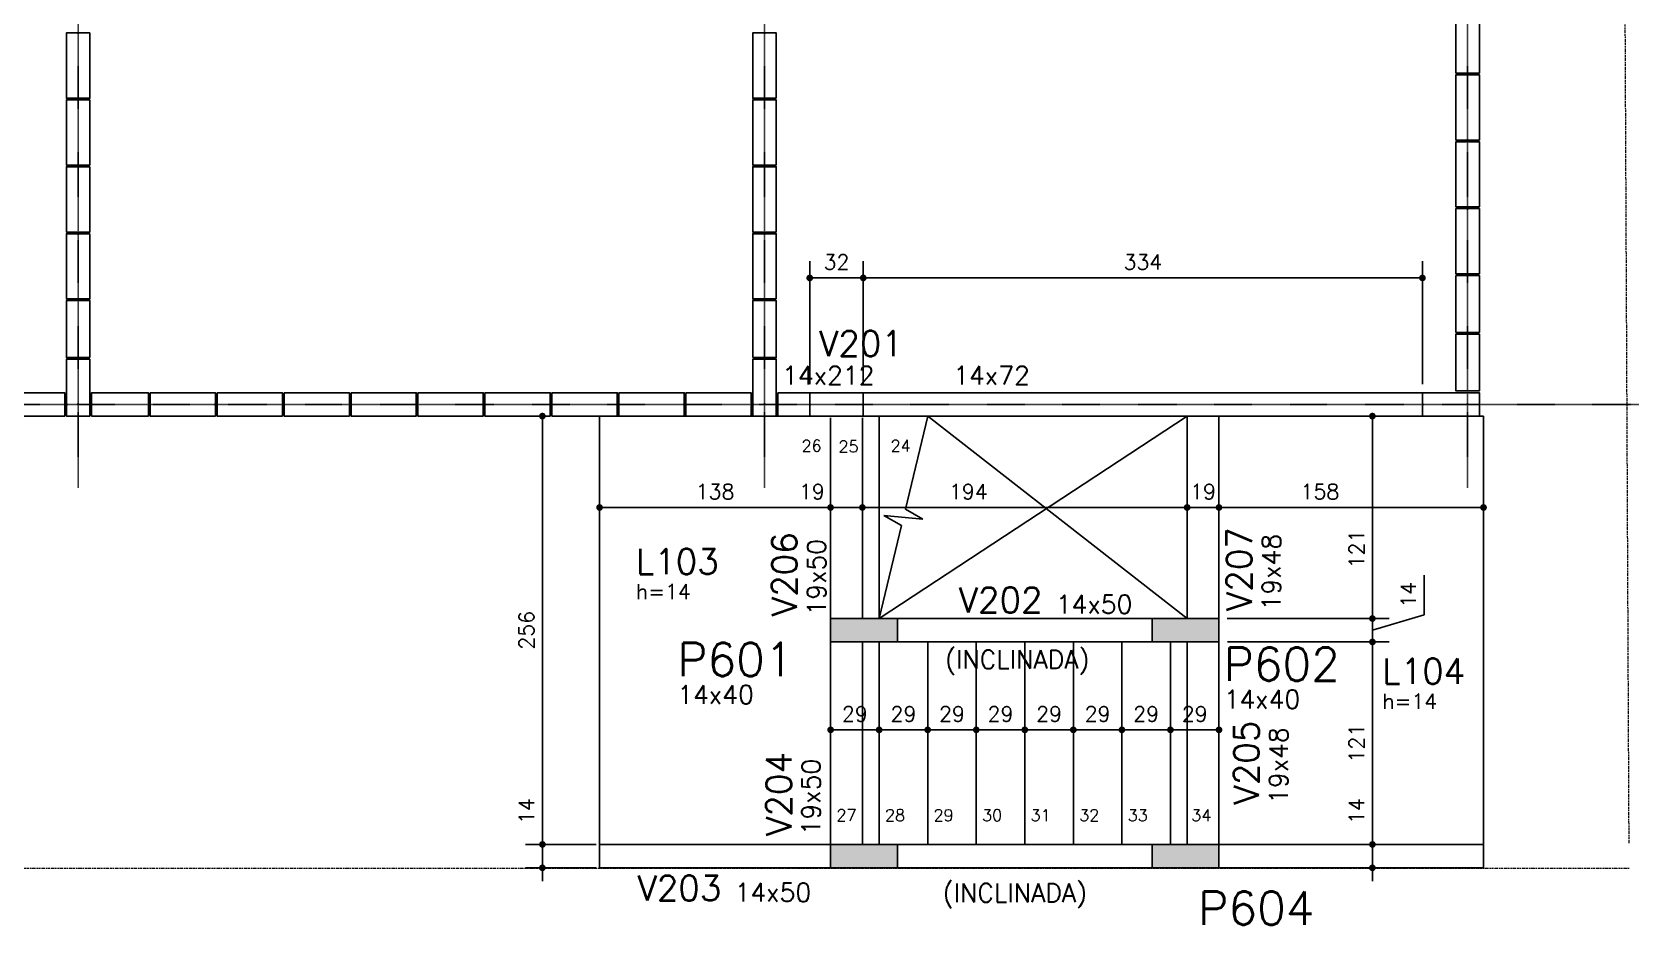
# Model space of a CAD drawing. Extents: x -856 to 20282, y 14720 to 28231.
# Drawn here: x 13605 to 14564, y 23307 to 23840 of the extents above; entities that cross this region are included whole.
import ezdxf

# ---------------------------------------------------------------- set-up
doc = ezdxf.new("R2010")
doc.units = 0
doc.linetypes.add('AXES', pattern=[0.54, 0.3, -0.08, 0.08, -0.08])
doc.linetypes.add('Double dash', pattern=[55, 20, -5, 10, -5, 10, -5])
doc.layers.get('0').update_dxf_attribs({"linetype": 'CONTINUOUS'})
doc.layers.get('Defpoints').update_dxf_attribs({"linetype": 'CONTINUOUS'})
for name, color, linetype in [('COTA', 1, 'CONTINUOUS'), ('EIXOS', 1, 'AXES'), ('H2', 252, 'CONTINUOUS'), ('L-D', 2, 'CONTINUOUS'), ('L-N', 4, 'CONTINUOUS'), ('LINHA_FINA', 1, 'CONTINUOUS'), ('P-D', 2, 'CONTINUOUS'), ('P-N', 5, 'CONTINUOUS'), ('PENA_1', 1, 'CONTINUOUS'), ('PENA_2', 2, 'CONTINUOUS'), ('PENA_3', 3, 'CONTINUOUS'), ('PIL-N', 4, 'CONTINUOUS'), ('T1', 2, 'CONTINUOUS'), ('VIG-D', 2, 'CONTINUOUS'), ('VIG-N', 4, 'CONTINUOUS'), ('VIGA', 3, 'CONTINUOUS')]:
    doc.layers.add(name, color=color, linetype=linetype)
doc.layers.add('TLV-DVI-___-CNT', color=7, linetype='Double dash', lineweight=9)
doc.styles.add('COTA', font='romans.shx')
doc.styles.get("Standard").update_dxf_attribs({"font": 'ROMANS.SHX'})
doc.styles.add('Texto1', font='romans.shx', dxfattribs={"height": 9})
doc.dimstyles.new('forma', dxfattribs={"dimscale": 5, "dimtxt": 1.8, "dimasz": 0.8, "dimexe": 2, "dimexo": 1, "dimgap": 1, "dimtad": 1, "dimdec": 1, "dimzin": 9, "dimdsep": 46, "dimtxsty": 'COTA', "dimblk1": 'DOT', "dimblk2": 'DOT', "dimsah": 1, "dimcen": 0, "dimdle": 1, "dimclrd": 256, "dimclre": 256, "dimclrt": 2, "dimadec": 0, "dimazin": 0, "dimtfac": 1, "dimtdec": 0, "dimtmove": 0, "dimatfit": 3, "dimfxl": 1, "dimtolj": 1, "dimtzin": 0, "dimarcsym": 0})

# ---------------------------------------------------------------- blocks, each defined once
blk = doc.blocks.new('Family - ___-2103959-PLANTA INFERIOR 2')
at = {"layer": 'TLV-DVI-___-CNT', "color": 1, "true_color": 0xff0000}
for p, q in [((-17533.2, -9985.7), (-17578.8, -196)), ((-32076.9, -10135.7), (-18942.2, -10135.7)), ((-18942.2, -10135.7), (-17532.5, -10135.7))]:
    blk.add_line(p, q, dxfattribs=at)
blk = doc.blocks.new('A$C8a1ee3b4')
at = {"layer": 'TLV-DVI-___-CNT', "color": 1, "true_color": 0xff0000, "xscale": 0.1, "yscale": 0.1, "zscale": 0.1}
blk.add_blockref('Family - ___-2103959-PLANTA INFERIOR 2', (4865.23, 1037.14), dxfattribs=at)
blk = doc.blocks.new('_Dot')
at = {"color": 0, "linetype": 'ByBlock', "lineweight": -2}
blk.add_line((-0.5, 0), (-1, 0), dxfattribs=at)
at = {"color": 0, "linetype": 'ByBlock', "const_width": 0.5}
blk.add_lwpolyline([(-0.25, 0, 1), (0.25, 0, 1)], format="xyb", close=True, dxfattribs=at)
blk = doc.blocks.new('*D515')
at = {"layer": 'COTA', "lineweight": -2, "transparency": 16777216}
for p, q in [((14405.2, 23358.86), (14405.2, 23386.58)), ((14318.56, 23354.86), (14415.2, 23354.86)), ((14405.2, 23340.86), (14405.2, 23354.86)), ((14318.56, 23340.86), (14415.2, 23340.86)), ((14405.2, 23336.86), (14405.2, 23332.86))]:
    blk.add_line(p, q, dxfattribs=at)
at = {"layer": 'Defpoints', "color": 0, "transparency": 16777216}
for p in [(14313.56, 23354.86), (14405.2, 23354.86), (14313.56, 23340.86)]:
    blk.add_point(p, dxfattribs=at)
at = {"layer": 'COTA', "lineweight": -2, "transparency": 16777216, "xscale": 4, "yscale": 4, "zscale": 4}
for p, rotation in [((14405.2, 23354.86), 270), ((14405.2, 23340.86), 90)]:
    blk.add_blockref('_Dot', p, dxfattribs=dict(at, rotation=rotation))
at = {"layer": 'COTA', "color": 2, "transparency": 16777216, "insert": (14395.7, 23374.72), "char_height": 9, "attachment_point": 5, "rotation": 90, "style": 'COTA'}
blk.add_mtext('\\A1;14 ', dxfattribs=at)
blk = doc.blocks.new('*D516')
at = {"layer": 'COTA', "lineweight": -2, "transparency": 16777216}
for p, q in [((14318.56, 23475.86), (14415.2, 23475.86)), ((14405.2, 23358.86), (14405.2, 23471.86)), ((14318.56, 23354.86), (14415.2, 23354.86))]:
    blk.add_line(p, q, dxfattribs=at)
at = {"layer": 'Defpoints', "color": 0, "transparency": 16777216}
for p in [(14313.56, 23475.86), (14405.2, 23475.86), (14313.56, 23354.86)]:
    blk.add_point(p, dxfattribs=at)
at = {"layer": 'COTA', "lineweight": -2, "transparency": 16777216, "xscale": 4, "yscale": 4, "zscale": 4}
for p, rotation in [((14405.2, 23475.86), 90), ((14405.2, 23354.86), 270)]:
    blk.add_blockref('_Dot', p, dxfattribs=dict(at, rotation=rotation))
at = {"layer": 'COTA', "color": 2, "transparency": 16777216, "insert": (14395.7, 23415.36), "char_height": 9, "attachment_point": 5, "rotation": 90, "style": 'COTA'}
blk.add_mtext('\\A1;121 ', dxfattribs=at)
blk = doc.blocks.new('*D517')
at = {"layer": 'COTA', "lineweight": -2, "transparency": 16777216}
for p, q in [((14436.2, 23492.16), (14436.2, 23515.88)), ((14405.2, 23493.86), (14405.2, 23497.86)), ((14318.54, 23489.86), (14415.2, 23489.86)), ((14405.2, 23482.86), (14436.2, 23492.16)), ((14405.2, 23475.86), (14405.2, 23489.86)), ((14405.2, 23475.86), (14405.2, 23489.86)), ((14318.56, 23475.86), (14415.2, 23475.86)), ((14405.2, 23471.86), (14405.2, 23467.86))]:
    blk.add_line(p, q, dxfattribs=at)
at = {"layer": 'Defpoints', "color": 0, "transparency": 16777216}
for p in [(14313.54, 23489.86), (14405.2, 23489.86), (14313.56, 23475.86)]:
    blk.add_point(p, dxfattribs=at)
at = {"layer": 'COTA', "lineweight": -2, "transparency": 16777216, "xscale": 4, "yscale": 4, "zscale": 4}
for p, rotation in [((14405.2, 23489.86), 270), ((14405.2, 23475.86), 90)]:
    blk.add_blockref('_Dot', p, dxfattribs=dict(at, rotation=rotation))
at = {"layer": 'COTA', "color": 2, "transparency": 16777216, "insert": (14426.7, 23504.02), "char_height": 9, "attachment_point": 5, "rotation": 90, "style": 'COTA'}
blk.add_mtext('\\A1;14 ', dxfattribs=at)
blk = doc.blocks.new('*D518')
at = {"layer": 'COTA', "lineweight": -2, "transparency": 16777216}
for p, q in [((14379.17, 23610.86), (14415.2, 23610.86)), ((14405.2, 23493.86), (14405.2, 23606.86)), ((14318.54, 23489.86), (14415.2, 23489.86))]:
    blk.add_line(p, q, dxfattribs=at)
at = {"layer": 'Defpoints', "color": 0, "transparency": 16777216}
for p in [(14374.17, 23610.86), (14405.2, 23610.86), (14313.54, 23489.86)]:
    blk.add_point(p, dxfattribs=at)
at = {"layer": 'COTA', "lineweight": -2, "transparency": 16777216, "xscale": 4, "yscale": 4, "zscale": 4}
for p, rotation in [((14405.2, 23610.86), 90), ((14405.2, 23489.86), 270)]:
    blk.add_blockref('_Dot', p, dxfattribs=dict(at, rotation=rotation))
at = {"layer": 'COTA', "color": 2, "transparency": 16777216, "insert": (14395.7, 23531.43), "char_height": 9, "attachment_point": 5, "rotation": 90, "style": 'COTA'}
blk.add_mtext('\\A1;121 ', dxfattribs=at)
blk = doc.blocks.new('interrup')
at = {"layer": 'LINHA_FINA'}
for p, q in [((-1, 0), (-0.33, 2.31)), ((0.33, -2.31), (-0.33, 2.31)), ((1, 0), (0.33, -2.31))]:
    blk.add_line(p, q, dxfattribs=at)
blk = doc.blocks.new('*D542')
at = {"layer": 'COTA', "lineweight": -2, "transparency": 16777216}
for p, q in [((13943.54, 23555.13), (13943.54, 23546.24)), ((13947.54, 23556.24), (14077.54, 23556.24)), ((14081.54, 23558.74), (14081.54, 23546.24))]:
    blk.add_line(p, q, dxfattribs=at)
at = {"layer": 'Defpoints', "color": 0, "transparency": 16777216}
for p in [(14081.54, 23563.74), (13943.54, 23560.13), (14081.54, 23556.24)]:
    blk.add_point(p, dxfattribs=at)
at = {"layer": 'COTA', "lineweight": -2, "transparency": 16777216, "xscale": 4, "yscale": 4, "zscale": 4, "rotation": 180}
blk.add_blockref('_Dot', (13943.54, 23556.24), dxfattribs=at)
at = {"layer": 'COTA', "lineweight": -2, "transparency": 16777216, "xscale": 4, "yscale": 4, "zscale": 4}
blk.add_blockref('_Dot', (14081.54, 23556.24), dxfattribs=at)
at = {"layer": 'COTA', "color": 2, "transparency": 16777216, "insert": (14012.54, 23565.74), "char_height": 9, "attachment_point": 5, "style": 'COTA'}
blk.add_mtext('\\A1;138 ', dxfattribs=at)
blk = doc.blocks.new('*D543')
at = {"layer": 'COTA', "lineweight": -2, "transparency": 16777216}
for p, q in [((14100.54, 23561.24), (14100.54, 23566.24)), ((14294.54, 23559.77), (14294.54, 23566.24)), ((14104.54, 23556.24), (14290.54, 23556.24))]:
    blk.add_line(p, q, dxfattribs=at)
at = {"layer": 'Defpoints', "color": 0, "transparency": 16777216}
for p in [(14100.54, 23556.24), (14294.54, 23556.24), (14294.54, 23554.77)]:
    blk.add_point(p, dxfattribs=at)
at = {"layer": 'COTA', "lineweight": -2, "transparency": 16777216, "xscale": 4, "yscale": 4, "zscale": 4, "rotation": 180}
blk.add_blockref('_Dot', (14100.54, 23556.24), dxfattribs=at)
at = {"layer": 'COTA', "lineweight": -2, "transparency": 16777216, "xscale": 4, "yscale": 4, "zscale": 4}
blk.add_blockref('_Dot', (14294.54, 23556.24), dxfattribs=at)
at = {"layer": 'COTA', "color": 2, "transparency": 16777216, "insert": (14163.83, 23565.74), "char_height": 9, "attachment_point": 5, "style": 'COTA'}
blk.add_mtext('\\A1;194 ', dxfattribs=at)
blk = doc.blocks.new('*D544')
at = {"layer": 'COTA', "lineweight": -2, "transparency": 16777216}
for p, q in [((14294.54, 23559.77), (14294.54, 23566.24)), ((14313.54, 23559.77), (14313.54, 23566.24)), ((14298.54, 23556.24), (14309.54, 23556.24))]:
    blk.add_line(p, q, dxfattribs=at)
at = {"layer": 'Defpoints', "color": 0, "transparency": 16777216}
for p in [(14294.54, 23554.77), (14313.54, 23556.24), (14313.54, 23554.77)]:
    blk.add_point(p, dxfattribs=at)
at = {"layer": 'COTA', "lineweight": -2, "transparency": 16777216, "xscale": 4, "yscale": 4, "zscale": 4, "rotation": 180}
blk.add_blockref('_Dot', (14294.54, 23556.24), dxfattribs=at)
at = {"layer": 'COTA', "lineweight": -2, "transparency": 16777216, "xscale": 4, "yscale": 4, "zscale": 4}
blk.add_blockref('_Dot', (14313.54, 23556.24), dxfattribs=at)
at = {"layer": 'COTA', "color": 2, "transparency": 16777216, "insert": (14304.04, 23565.74), "char_height": 9, "attachment_point": 5, "style": 'COTA'}
blk.add_mtext('\\A1;19 ', dxfattribs=at)
blk = doc.blocks.new('*D545')
at = {"layer": 'COTA', "lineweight": -2, "transparency": 16777216}
for p, q in [((14313.54, 23559.77), (14313.54, 23566.24)), ((14471.58, 23557.82), (14471.58, 23566.24)), ((14317.54, 23556.24), (14467.58, 23556.24))]:
    blk.add_line(p, q, dxfattribs=at)
at = {"layer": 'Defpoints', "color": 0, "transparency": 16777216}
for p in [(14313.54, 23554.77), (14471.58, 23556.24), (14471.58, 23552.82)]:
    blk.add_point(p, dxfattribs=at)
at = {"layer": 'COTA', "lineweight": -2, "transparency": 16777216, "xscale": 4, "yscale": 4, "zscale": 4, "rotation": 180}
blk.add_blockref('_Dot', (14313.54, 23556.24), dxfattribs=at)
at = {"layer": 'COTA', "lineweight": -2, "transparency": 16777216, "xscale": 4, "yscale": 4, "zscale": 4}
blk.add_blockref('_Dot', (14471.58, 23556.24), dxfattribs=at)
at = {"layer": 'COTA', "color": 2, "transparency": 16777216, "insert": (14373.85, 23565.74), "char_height": 9, "attachment_point": 5, "style": 'COTA'}
blk.add_mtext('\\A1;158 ', dxfattribs=at)
blk = doc.blocks.new('*D618')
at = {"layer": 'COTA', "lineweight": -2, "transparency": 16777216}
for p, q in [((14100.54, 23554.79), (14100.54, 23566.24)), ((14081.54, 23558.74), (14081.54, 23546.24)), ((14085.54, 23556.24), (14096.54, 23556.24))]:
    blk.add_line(p, q, dxfattribs=at)
at = {"layer": 'Defpoints', "color": 0, "transparency": 16777216}
for p in [(14081.54, 23563.74), (14100.54, 23556.24), (14100.54, 23549.79)]:
    blk.add_point(p, dxfattribs=at)
at = {"layer": 'COTA', "lineweight": -2, "transparency": 16777216, "xscale": 4, "yscale": 4, "zscale": 4, "rotation": 180}
blk.add_blockref('_Dot', (14081.54, 23556.24), dxfattribs=at)
at = {"layer": 'COTA', "lineweight": -2, "transparency": 16777216, "xscale": 4, "yscale": 4, "zscale": 4}
blk.add_blockref('_Dot', (14100.54, 23556.24), dxfattribs=at)
at = {"layer": 'COTA', "color": 2, "transparency": 16777216, "insert": (14070.33, 23565.74), "char_height": 9, "attachment_point": 5, "style": 'COTA'}
blk.add_mtext('\\A1;19 ', dxfattribs=at)
blk = doc.blocks.new('*D521')
at = {"layer": 'COTA', "lineweight": -2, "transparency": 16777216}
for p, q in [((13909.39, 23358.86), (13909.39, 23386.58)), ((13941.54, 23354.86), (13899.39, 23354.86)), ((13909.39, 23340.86), (13909.39, 23354.86)), ((13941.54, 23340.86), (13899.39, 23340.86)), ((13909.39, 23336.86), (13909.39, 23332.86))]:
    blk.add_line(p, q, dxfattribs=at)
at = {"layer": 'Defpoints', "color": 0, "transparency": 16777216}
for p in [(13909.39, 23354.86), (13946.54, 23354.86), (13946.54, 23340.86)]:
    blk.add_point(p, dxfattribs=at)
at = {"layer": 'COTA', "lineweight": -2, "transparency": 16777216, "xscale": 4, "yscale": 4, "zscale": 4}
for p, rotation in [((13909.39, 23354.86), 270), ((13909.39, 23340.86), 90)]:
    blk.add_blockref('_Dot', p, dxfattribs=dict(at, rotation=rotation))
at = {"layer": 'COTA', "color": 2, "transparency": 16777216, "insert": (13899.89, 23374.72), "char_height": 9, "attachment_point": 5, "rotation": 90, "style": 'COTA'}
blk.add_mtext('\\A1;14 ', dxfattribs=at)
blk = doc.blocks.new('*D522')
at = {"layer": 'COTA', "lineweight": -2, "transparency": 16777216}
for p, q in [((13906.62, 23610.86), (13899.39, 23610.86)), ((13909.39, 23358.86), (13909.39, 23606.86)), ((13941.54, 23354.86), (13899.39, 23354.86))]:
    blk.add_line(p, q, dxfattribs=at)
at = {"layer": 'Defpoints', "color": 0, "transparency": 16777216}
for p in [(13909.39, 23610.86), (13911.62, 23610.86), (13946.54, 23354.86)]:
    blk.add_point(p, dxfattribs=at)
at = {"layer": 'COTA', "lineweight": -2, "transparency": 16777216, "xscale": 4, "yscale": 4, "zscale": 4}
for p, rotation in [((13909.39, 23610.86), 90), ((13909.39, 23354.86), 270)]:
    blk.add_blockref('_Dot', p, dxfattribs=dict(at, rotation=rotation))
at = {"layer": 'COTA', "color": 2, "transparency": 16777216, "insert": (13899.89, 23482.86), "char_height": 9, "attachment_point": 5, "rotation": 90, "style": 'COTA'}
blk.add_mtext('\\A1;256 ', dxfattribs=at)
blk = doc.blocks.new('*D523')
at = {"layer": 'COTA', "lineweight": -2, "transparency": 16777216}
for p, q in [((14081.56, 23428.33), (14081.56, 23433.33)), ((14110.56, 23428.33), (14110.56, 23433.33)), ((14085.56, 23423.33), (14106.56, 23423.33))]:
    blk.add_line(p, q, dxfattribs=at)
at = {"layer": 'Defpoints', "color": 0, "transparency": 16777216}
for p in [(14081.56, 23423.33), (14110.56, 23423.33), (14110.56, 23423.33)]:
    blk.add_point(p, dxfattribs=at)
at = {"layer": 'COTA', "lineweight": -2, "transparency": 16777216, "xscale": 4, "yscale": 4, "zscale": 4, "rotation": 180}
blk.add_blockref('_Dot', (14081.56, 23423.33), dxfattribs=at)
at = {"layer": 'COTA', "lineweight": -2, "transparency": 16777216, "xscale": 4, "yscale": 4, "zscale": 4}
blk.add_blockref('_Dot', (14110.56, 23423.33), dxfattribs=at)
at = {"layer": 'COTA', "color": 2, "transparency": 16777216, "insert": (14096.06, 23432.83), "char_height": 9, "attachment_point": 5, "style": 'COTA'}
blk.add_mtext('\\A1;29 ', dxfattribs=at)
blk = doc.blocks.new('*D524')
at = {"layer": 'COTA', "lineweight": -2, "transparency": 16777216}
for p, q in [((14110.56, 23428.33), (14110.56, 23433.33)), ((14139.56, 23428.33), (14139.56, 23433.33)), ((14114.56, 23423.33), (14135.56, 23423.33))]:
    blk.add_line(p, q, dxfattribs=at)
at = {"layer": 'Defpoints', "color": 0, "transparency": 16777216}
for p in [(14110.56, 23423.33), (14139.56, 23423.33), (14139.56, 23423.33)]:
    blk.add_point(p, dxfattribs=at)
at = {"layer": 'COTA', "lineweight": -2, "transparency": 16777216, "xscale": 4, "yscale": 4, "zscale": 4, "rotation": 180}
blk.add_blockref('_Dot', (14110.56, 23423.33), dxfattribs=at)
at = {"layer": 'COTA', "lineweight": -2, "transparency": 16777216, "xscale": 4, "yscale": 4, "zscale": 4}
blk.add_blockref('_Dot', (14139.56, 23423.33), dxfattribs=at)
at = {"layer": 'COTA', "color": 2, "transparency": 16777216, "insert": (14125.06, 23432.83), "char_height": 9, "attachment_point": 5, "style": 'COTA'}
blk.add_mtext('\\A1;29 ', dxfattribs=at)
blk = doc.blocks.new('*D525')
at = {"layer": 'COTA', "lineweight": -2, "transparency": 16777216}
for p, q in [((14139.56, 23428.33), (14139.56, 23433.33)), ((14168.56, 23428.33), (14168.56, 23433.33)), ((14143.56, 23423.33), (14164.56, 23423.33))]:
    blk.add_line(p, q, dxfattribs=at)
at = {"layer": 'Defpoints', "color": 0, "transparency": 16777216}
for p in [(14139.56, 23423.33), (14168.56, 23423.33), (14168.56, 23423.33)]:
    blk.add_point(p, dxfattribs=at)
at = {"layer": 'COTA', "lineweight": -2, "transparency": 16777216, "xscale": 4, "yscale": 4, "zscale": 4, "rotation": 180}
blk.add_blockref('_Dot', (14139.56, 23423.33), dxfattribs=at)
at = {"layer": 'COTA', "lineweight": -2, "transparency": 16777216, "xscale": 4, "yscale": 4, "zscale": 4}
blk.add_blockref('_Dot', (14168.56, 23423.33), dxfattribs=at)
at = {"layer": 'COTA', "color": 2, "transparency": 16777216, "insert": (14154.06, 23432.83), "char_height": 9, "attachment_point": 5, "style": 'COTA'}
blk.add_mtext('\\A1;29 ', dxfattribs=at)
blk = doc.blocks.new('*D526')
at = {"layer": 'COTA', "lineweight": -2, "transparency": 16777216}
for p, q in [((14168.56, 23428.33), (14168.56, 23433.33)), ((14197.56, 23428.33), (14197.56, 23433.33)), ((14172.56, 23423.33), (14193.56, 23423.33))]:
    blk.add_line(p, q, dxfattribs=at)
at = {"layer": 'Defpoints', "color": 0, "transparency": 16777216}
for p in [(14168.56, 23423.33), (14197.56, 23423.33), (14197.56, 23423.33)]:
    blk.add_point(p, dxfattribs=at)
at = {"layer": 'COTA', "lineweight": -2, "transparency": 16777216, "xscale": 4, "yscale": 4, "zscale": 4, "rotation": 180}
blk.add_blockref('_Dot', (14168.56, 23423.33), dxfattribs=at)
at = {"layer": 'COTA', "lineweight": -2, "transparency": 16777216, "xscale": 4, "yscale": 4, "zscale": 4}
blk.add_blockref('_Dot', (14197.56, 23423.33), dxfattribs=at)
at = {"layer": 'COTA', "color": 2, "transparency": 16777216, "insert": (14183.06, 23432.83), "char_height": 9, "attachment_point": 5, "style": 'COTA'}
blk.add_mtext('\\A1;29 ', dxfattribs=at)
blk = doc.blocks.new('*D527')
at = {"layer": 'COTA', "lineweight": -2, "transparency": 16777216}
for p, q in [((14197.56, 23428.33), (14197.56, 23433.33)), ((14226.56, 23428.33), (14226.56, 23433.33)), ((14201.56, 23423.33), (14222.56, 23423.33))]:
    blk.add_line(p, q, dxfattribs=at)
at = {"layer": 'Defpoints', "color": 0, "transparency": 16777216}
for p in [(14197.56, 23423.33), (14226.56, 23423.33), (14226.56, 23423.33)]:
    blk.add_point(p, dxfattribs=at)
at = {"layer": 'COTA', "lineweight": -2, "transparency": 16777216, "xscale": 4, "yscale": 4, "zscale": 4, "rotation": 180}
blk.add_blockref('_Dot', (14197.56, 23423.33), dxfattribs=at)
at = {"layer": 'COTA', "lineweight": -2, "transparency": 16777216, "xscale": 4, "yscale": 4, "zscale": 4}
blk.add_blockref('_Dot', (14226.56, 23423.33), dxfattribs=at)
at = {"layer": 'COTA', "color": 2, "transparency": 16777216, "insert": (14212.06, 23432.83), "char_height": 9, "attachment_point": 5, "style": 'COTA'}
blk.add_mtext('\\A1;29 ', dxfattribs=at)
blk = doc.blocks.new('*D528')
at = {"layer": 'COTA', "lineweight": -2, "transparency": 16777216}
for p, q in [((14226.56, 23428.33), (14226.56, 23433.33)), ((14255.56, 23428.33), (14255.56, 23433.33)), ((14230.56, 23423.33), (14251.56, 23423.33))]:
    blk.add_line(p, q, dxfattribs=at)
at = {"layer": 'Defpoints', "color": 0, "transparency": 16777216}
for p in [(14226.56, 23423.33), (14255.56, 23423.33), (14255.56, 23423.33)]:
    blk.add_point(p, dxfattribs=at)
at = {"layer": 'COTA', "lineweight": -2, "transparency": 16777216, "xscale": 4, "yscale": 4, "zscale": 4, "rotation": 180}
blk.add_blockref('_Dot', (14226.56, 23423.33), dxfattribs=at)
at = {"layer": 'COTA', "lineweight": -2, "transparency": 16777216, "xscale": 4, "yscale": 4, "zscale": 4}
blk.add_blockref('_Dot', (14255.56, 23423.33), dxfattribs=at)
at = {"layer": 'COTA', "color": 2, "transparency": 16777216, "insert": (14241.06, 23432.83), "char_height": 9, "attachment_point": 5, "style": 'COTA'}
blk.add_mtext('\\A1;29 ', dxfattribs=at)
blk = doc.blocks.new('*D529')
at = {"layer": 'COTA', "lineweight": -2, "transparency": 16777216}
for p, q in [((14255.56, 23428.33), (14255.56, 23433.33)), ((14284.56, 23428.33), (14284.56, 23433.33)), ((14259.56, 23423.33), (14280.56, 23423.33))]:
    blk.add_line(p, q, dxfattribs=at)
at = {"layer": 'Defpoints', "color": 0, "transparency": 16777216}
for p in [(14255.56, 23423.33), (14284.56, 23423.33), (14284.56, 23423.33)]:
    blk.add_point(p, dxfattribs=at)
at = {"layer": 'COTA', "lineweight": -2, "transparency": 16777216, "xscale": 4, "yscale": 4, "zscale": 4, "rotation": 180}
blk.add_blockref('_Dot', (14255.56, 23423.33), dxfattribs=at)
at = {"layer": 'COTA', "lineweight": -2, "transparency": 16777216, "xscale": 4, "yscale": 4, "zscale": 4}
blk.add_blockref('_Dot', (14284.56, 23423.33), dxfattribs=at)
at = {"layer": 'COTA', "color": 2, "transparency": 16777216, "insert": (14270.06, 23432.83), "char_height": 9, "attachment_point": 5, "style": 'COTA'}
blk.add_mtext('\\A1;29 ', dxfattribs=at)
blk = doc.blocks.new('*D530')
at = {"layer": 'COTA', "lineweight": -2, "transparency": 16777216}
for p, q in [((14284.56, 23428.33), (14284.56, 23433.33)), ((14313.56, 23428.33), (14313.56, 23433.33)), ((14288.56, 23423.33), (14309.56, 23423.33))]:
    blk.add_line(p, q, dxfattribs=at)
at = {"layer": 'Defpoints', "color": 0, "transparency": 16777216}
for p in [(14284.56, 23423.33), (14313.56, 23423.33), (14313.56, 23423.33)]:
    blk.add_point(p, dxfattribs=at)
at = {"layer": 'COTA', "lineweight": -2, "transparency": 16777216, "xscale": 4, "yscale": 4, "zscale": 4, "rotation": 180}
blk.add_blockref('_Dot', (14284.56, 23423.33), dxfattribs=at)
at = {"layer": 'COTA', "lineweight": -2, "transparency": 16777216, "xscale": 4, "yscale": 4, "zscale": 4}
blk.add_blockref('_Dot', (14313.56, 23423.33), dxfattribs=at)
at = {"layer": 'COTA', "color": 2, "transparency": 16777216, "insert": (14299.06, 23432.83), "char_height": 9, "attachment_point": 5, "style": 'COTA'}
blk.add_mtext('\\A1;29 ', dxfattribs=at)
blk = doc.blocks.new('*D540')
at = {"layer": 'COTA', "lineweight": -2, "transparency": 16777216}
for p, q in [((14069.08, 23629.86), (14069.08, 23703.43)), ((14101.08, 23629.86), (14101.08, 23703.43)), ((14073.08, 23693.43), (14097.08, 23693.43))]:
    blk.add_line(p, q, dxfattribs=at)
at = {"layer": 'Defpoints', "color": 0, "transparency": 16777216}
for p in [(14101.08, 23693.43), (14069.08, 23624.86), (14101.08, 23624.86)]:
    blk.add_point(p, dxfattribs=at)
at = {"layer": 'COTA', "lineweight": -2, "transparency": 16777216, "xscale": 4, "yscale": 4, "zscale": 4, "rotation": 180}
blk.add_blockref('_Dot', (14069.08, 23693.43), dxfattribs=at)
at = {"layer": 'COTA', "lineweight": -2, "transparency": 16777216, "xscale": 4, "yscale": 4, "zscale": 4}
blk.add_blockref('_Dot', (14101.08, 23693.43), dxfattribs=at)
at = {"layer": 'COTA', "color": 2, "transparency": 16777216, "insert": (14085.08, 23702.93), "char_height": 9, "attachment_point": 5, "style": 'COTA'}
blk.add_mtext('\\A1;32 ', dxfattribs=at)
blk = doc.blocks.new('*D541')
at = {"layer": 'COTA', "lineweight": -2, "transparency": 16777216}
for p, q in [((14101.08, 23629.86), (14101.08, 23703.43)), ((14435.08, 23629.86), (14435.08, 23703.43)), ((14105.08, 23693.43), (14431.08, 23693.43))]:
    blk.add_line(p, q, dxfattribs=at)
at = {"layer": 'Defpoints', "color": 0, "transparency": 16777216}
for p in [(14435.08, 23693.43), (14101.08, 23624.86), (14435.08, 23624.86)]:
    blk.add_point(p, dxfattribs=at)
at = {"layer": 'COTA', "lineweight": -2, "transparency": 16777216, "xscale": 4, "yscale": 4, "zscale": 4, "rotation": 180}
blk.add_blockref('_Dot', (14101.08, 23693.43), dxfattribs=at)
at = {"layer": 'COTA', "lineweight": -2, "transparency": 16777216, "xscale": 4, "yscale": 4, "zscale": 4}
blk.add_blockref('_Dot', (14435.08, 23693.43), dxfattribs=at)
at = {"layer": 'COTA', "color": 2, "transparency": 16777216, "insert": (14268.08, 23702.93), "char_height": 9, "attachment_point": 5, "style": 'COTA'}
blk.add_mtext('\\A1;334 ', dxfattribs=at)

msp = doc.modelspace()

# ---------------------------------------------------------------- hatches: boundary and pattern name
at = {"layer": 'H2'}
for points in [[(14081.56, 23489.86), (14121.56, 23489.86), (14121.56, 23475.86), (14081.56, 23475.86)], [(14273.56, 23489.86), (14313.56, 23489.86), (14313.56, 23475.86), (14273.56, 23475.86)], [(14081.56, 23354.86), (14121.56, 23354.86), (14121.56, 23340.86), (14081.56, 23340.86)], [(14273.56, 23354.86), (14313.56, 23354.86), (14313.56, 23340.86), (14273.56, 23340.86)]]:
    msp.add_hatch(color=256, dxfattribs=at).paths.add_polyline_path(points)

# ---------------------------------------------------------------- linework, layer by layer
for p, q in [((14050.08, 23624.82), (14435.08, 23624.82)), ((14435.08, 23624.86), (14435.08, 23610.82))]:
    msp.add_line(p, q)
for points in [[(14469.08, 23815.86), (14469.08, 23854.86), (14455.08, 23854.86), (14455.08, 23815.86), (14469.08, 23815.86)], [(13639.08, 23839.86), (13639.08, 23800.86), (13625.08, 23800.86), (13625.08, 23839.86), (13639.08, 23839.86)], [(14049.08, 23800.86), (14049.08, 23839.86), (14035.08, 23839.86), (14035.08, 23800.86), (14049.08, 23800.86)], [(14469.08, 23775.86), (14469.08, 23814.86), (14455.08, 23814.86), (14455.08, 23775.86), (14469.08, 23775.86)], [(13639.08, 23799.86), (13639.08, 23760.86), (13625.08, 23760.86), (13625.08, 23799.86), (13639.08, 23799.86)], [(14049.08, 23760.86), (14049.08, 23799.86), (14035.08, 23799.86), (14035.08, 23760.86), (14049.08, 23760.86)], [(14469.08, 23735.86), (14469.08, 23774.86), (14455.08, 23774.86), (14455.08, 23735.86), (14469.08, 23735.86)], [(13639.08, 23759.86), (13639.08, 23720.86), (13625.08, 23720.86), (13625.08, 23759.86), (13639.08, 23759.86)], [(14049.08, 23720.86), (14049.08, 23759.86), (14035.08, 23759.86), (14035.08, 23720.86), (14049.08, 23720.86)], [(14469.08, 23695.86), (14469.08, 23734.86), (14455.08, 23734.86), (14455.08, 23695.86), (14469.08, 23695.86)], [(13639.08, 23719.86), (13639.08, 23680.86), (13625.08, 23680.86), (13625.08, 23719.86), (13639.08, 23719.86)], [(14049.08, 23680.86), (14049.08, 23719.86), (14035.08, 23719.86), (14035.08, 23680.86), (14049.08, 23680.86)], [(14469.08, 23694.86), (14469.08, 23660.86), (14455.08, 23660.86), (14455.08, 23694.86), (14469.08, 23694.86)], [(13639.08, 23645.86), (13639.08, 23679.86), (13625.08, 23679.86), (13625.08, 23645.86), (13639.08, 23645.86)], [(14035.08, 23645.86), (14035.08, 23679.86), (14049.08, 23679.86), (14049.08, 23645.86), (14035.08, 23645.86)], [(14469.08, 23659.86), (14469.08, 23625.86), (14455.08, 23625.86), (14455.08, 23659.86), (14469.08, 23659.86)], [(13639.08, 23610.86), (13639.08, 23644.86), (13625.08, 23644.86), (13625.08, 23610.86), (13639.08, 23610.86)], [(14035.08, 23610.86), (14035.08, 23644.86), (14049.08, 23644.86), (14049.08, 23610.86), (14035.08, 23610.86)], [(13585.08, 23610.86), (13624.08, 23610.86), (13624.08, 23624.86), (13585.08, 23624.86), (13585.08, 23610.86)], [(13674.08, 23610.86), (13640.08, 23610.86), (13640.08, 23624.86), (13674.08, 23624.86), (13674.08, 23610.86)], [(13675.08, 23624.86), (13714.08, 23624.86), (13714.08, 23610.86), (13675.08, 23610.86), (13675.08, 23624.86)], [(13715.08, 23624.86), (13754.08, 23624.86), (13754.08, 23610.86), (13715.08, 23610.86), (13715.08, 23624.86)], [(13755.08, 23624.86), (13794.08, 23624.86), (13794.08, 23610.86), (13755.08, 23610.86), (13755.08, 23624.86)], [(13795.08, 23624.86), (13834.08, 23624.86), (13834.08, 23610.86), (13795.08, 23610.86), (13795.08, 23624.86)], [(13835.08, 23624.86), (13874.08, 23624.86), (13874.08, 23610.86), (13835.08, 23610.86), (13835.08, 23624.86)], [(13875.08, 23624.86), (13914.08, 23624.86), (13914.08, 23610.86), (13875.08, 23610.86), (13875.08, 23624.86)], [(13915.08, 23624.86), (13954.08, 23624.86), (13954.08, 23610.86), (13915.08, 23610.86), (13915.08, 23624.86)], [(13955.08, 23624.86), (13994.08, 23624.86), (13994.08, 23610.86), (13955.08, 23610.86), (13955.08, 23624.86)], [(13995.08, 23624.86), (14034.08, 23624.86), (14034.08, 23610.86), (13995.08, 23610.86), (13995.08, 23624.86)], [(14435.08, 23610.82), (14050.08, 23610.82), (14050.08, 23624.82)], [(14069.08, 23624.82), (14069.08, 23610.82)], [(14435.08, 23610.86), (14469.08, 23610.86), (14469.08, 23624.86), (14435.08, 23624.86)]]:
    msp.add_lwpolyline(points)
at = {"layer": 'EIXOS', "color": 244, "true_color": 0x991b1e}
for p, q in [((13632.08, 23567.91), (13632.08, 25288.58)), ((14042.08, 23567.91), (14042.08, 25288.58)), ((14462.08, 23567.91), (14462.08, 25288.58)), ((14564.38, 23617.86), (11875.62, 23617.86)), ((14564.38, 23617.86), (11875.62, 23617.86))]:
    msp.add_line(p, q, dxfattribs=at)
at = {"layer": 'LINHA_FINA'}
for p, q in [((14126.21, 23555.2), (14139.54, 23610.81)), ((14110.54, 23489.86), (14123.88, 23545.47))]:
    msp.add_line(p, q, dxfattribs=at)
at = {"layer": 'P-N', "linetype": 'Continuous'}
for points in [[(14081.56, 23489.86), (14121.56, 23489.86), (14121.56, 23475.86), (14081.56, 23475.86)], [(14273.56, 23489.86), (14313.56, 23489.86), (14313.56, 23475.86), (14273.56, 23475.86)], [(14081.56, 23354.86), (14121.56, 23354.86), (14121.56, 23340.86), (14081.56, 23340.86)], [(14273.56, 23354.86), (14313.56, 23354.86), (14313.56, 23340.86), (14273.56, 23340.86)]]:
    msp.add_lwpolyline(points, close=True, dxfattribs=at)
at = {"layer": 'PENA_1'}
for p, q in [((14110.54, 23489.86), (14294.54, 23610.78)), ((14294.54, 23489.86), (14139.54, 23610.81))]:
    msp.add_line(p, q, dxfattribs=at)
at = {"layer": 'PENA_2'}
for p, q in [((14110.54, 23610.81), (14110.54, 23489.86)), ((14110.56, 23475.86), (14110.56, 23354.86)), ((14139.56, 23475.86), (14139.56, 23354.86)), ((14168.56, 23475.86), (14168.56, 23354.86)), ((14197.56, 23475.86), (14197.56, 23354.86)), ((14226.56, 23475.86), (14226.56, 23354.86)), ((14255.56, 23475.86), (14255.56, 23354.86)), ((14284.56, 23475.86), (14284.56, 23354.86))]:
    msp.add_line(p, q, dxfattribs=at)
at = {"layer": 'PENA_3'}
for p, q in [((14069.08, 23624.86), (14444.08, 23624.86)), ((14444.08, 23610.86), (13943.54, 23610.86)), ((13943.54, 23340.86), (13943.54, 23610.86)), ((14081.54, 23489.74), (14081.54, 23609.85)), ((14100.54, 23489.74), (14100.54, 23609.85)), ((14294.54, 23489.74), (14294.54, 23610.78)), ((14313.54, 23489.86), (14313.54, 23610.86)), ((14469.08, 23610.86), (14471.58, 23610.86)), ((14471.58, 23610.86), (14471.58, 23340.86)), ((14273.56, 23489.86), (14121.56, 23489.86)), ((14081.56, 23354.86), (14081.56, 23475.86)), ((14100.56, 23354.86), (14100.56, 23475.86)), ((14121.56, 23475.86), (14273.56, 23475.86)), ((14294.56, 23475.86), (14294.56, 23354.86)), ((14313.56, 23475.86), (14313.56, 23354.86)), ((14081.56, 23354.86), (13943.54, 23354.86)), ((14273.56, 23354.86), (14121.56, 23354.86)), ((14313.56, 23354.86), (14471.58, 23354.86)), ((14081.56, 23340.86), (13943.54, 23340.86)), ((14273.56, 23340.86), (14121.56, 23340.86)), ((14313.56, 23340.86), (14471.58, 23340.86))]:
    msp.add_line(p, q, dxfattribs=at)
msp.add_lwpolyline([(14101.08, 23624.82), (14101.08, 23610.82)], dxfattribs=at)

# ---------------------------------------------------------------- block references
at = {"layer": 'LINHA_FINA', "xscale": 5, "yscale": 5, "zscale": 5, "rotation": 76.51642339}
msp.add_blockref('interrup', (14125.04, 23550.33), dxfattribs=at)
at = {"layer": 'VIGA'}
msp.add_blockref('A$C8a1ee3b4', (11446.63, 23317.1), dxfattribs=at)

# ---------------------------------------------------------------- texts
at = {"layer": 'L-D', "style": 'Texto1'}
for p in [(13965.27, 23501.46), (14411.13, 23435.89)]:
    msp.add_text('h=14', height=9, dxfattribs=at).set_placement(p)
at = {"layer": 'L-N'}
for s, p in [('L103', (13965.27, 23516.46)), ('L104', (14411.13, 23450.89))]:
    msp.add_text(s, height=15, dxfattribs=at).set_placement(p)
at = {"layer": 'P-D', "linetype": 'Continuous'}
for p in [(13989.98, 23438.88), (14316.37, 23436.1)]:
    msp.add_text('14x40', height=11, dxfattribs=at).set_placement(p)
at = {"layer": 'PIL-N', "linetype": 'Continuous'}
for s, p in [('P601', (13989.98, 23455.38)), ('P602', (14316.37, 23452.6)), ('P604', (14301.15, 23306.76))]:
    msp.add_text(s, height=20, dxfattribs=at).set_placement(p)
at = {"layer": 'T1', "style": 'Texto1'}
for s, p in [('26', (14064.22, 23589.63)), ('25', (14086.26, 23589.21)), ('24', (14117.37, 23589.63)), ('27', (14085.04, 23368.83)), ('28', (14114.04, 23368.82)), ('29', (14143.04, 23368.82)), ('30', (14172.04, 23368.82)), ('31', (14201.04, 23368.82)), ('32', (14230.04, 23368.82)), ('33', (14259.04, 23368.82)), ('34', (14296.99, 23368.82))]:
    msp.add_text(s, height=7, dxfattribs=at).set_placement(p)
at = {"layer": 'VIG-D', "linetype": 'Continuous'}
for s, p in [('14x212', (14052.6, 23629.66)), ('14x72', (14154.84, 23629.66)), ('14x50', (14216.09, 23492.87)), ('(INCLINADA)', (14149.92, 23459.95)), ('(INCLINADA)', (14148.45, 23320.43)), ('14x50', (14024.22, 23320.7))]:
    msp.add_text(s, height=11, dxfattribs=at).set_placement(p)
for s, p in [('19x50', (14078.71, 23491.65)), ('19x48', (14350.34, 23494.72)), ('19x48', (14354.68, 23379.09)), ('19x50', (14075.38, 23360.32))]:
    msp.add_text(s, height=11, rotation=90, dxfattribs=at).set_placement(p)
at = {"layer": 'VIG-N', "linetype": 'Continuous'}
for s, p in [('V201', (14074.58, 23646.77)), ('V202', (14158.04, 23493.45)), ('V203', (13966.17, 23321.29))]:
    msp.add_text(s, height=15, dxfattribs=at).set_placement(p)
for s, p in [('V206', (14061.48, 23491.26)), ('V207', (14333.12, 23494.33)), ('V205', (14337.46, 23378.7)), ('V204', (14058.16, 23359.93))]:
    msp.add_text(s, height=15, rotation=90, dxfattribs=at).set_placement(p)

# ---------------------------------------------------------------- dimensions: what is measured, and where the dimension line sits
at = {"layer": 'COTA'}
for base, p1, p2, override, picture, middle in [((14101.08, 23693.43), (14069.08, 23624.86), (14101.08, 23624.86), {"dimpost": ' '}, '*D540', (14085.08, 23702.93)), ((14435.08, 23693.43), (14101.08, 23624.86), (14435.08, 23624.86), {"dimpost": ' ', "dimtmove": 1}, '*D541', (14268.08, 23702.93)), ((14081.54, 23556.24), (13943.54, 23560.13), (14081.54, 23563.74), {"dimpost": ' '}, '*D542', (14012.54, 23565.74)), ((14110.56, 23423.33), (14081.56, 23423.33), (14110.56, 23423.33), {"dimpost": ' '}, '*D523', (14096.06, 23432.83)), ((14139.56, 23423.33), (14110.56, 23423.33), (14139.56, 23423.33), {"dimpost": ' ', "dimtmove": 1}, '*D524', (14125.06, 23432.83)), ((14168.56, 23423.33), (14139.56, 23423.33), (14168.56, 23423.33), {"dimpost": ' ', "dimtmove": 1}, '*D525', (14154.06, 23432.83)), ((14197.56, 23423.33), (14168.56, 23423.33), (14197.56, 23423.33), {"dimpost": ' ', "dimtmove": 1}, '*D526', (14183.06, 23432.83)), ((14226.56, 23423.33), (14197.56, 23423.33), (14226.56, 23423.33), {"dimpost": ' ', "dimtmove": 1}, '*D527', (14212.06, 23432.83)), ((14255.56, 23423.33), (14226.56, 23423.33), (14255.56, 23423.33), {"dimpost": ' ', "dimtmove": 1}, '*D528', (14241.06, 23432.83)), ((14284.56, 23423.33), (14255.56, 23423.33), (14284.56, 23423.33), {"dimpost": ' ', "dimtmove": 1}, '*D529', (14270.06, 23432.83)), ((14313.56, 23423.33), (14284.56, 23423.33), (14313.56, 23423.33), {"dimpost": ' ', "dimtmove": 1}, '*D530', (14299.06, 23432.83))]:
    dim = msp.add_linear_dim(base=base, p1=p1, p2=p2, dimstyle='forma', override=override, dxfattribs=at)
    dim.commit()
    dim.dimension.update_dxf_attribs({"geometry": picture, "text_midpoint": middle})
for base, p1, p2, override, picture, middle in [((13909.39, 23610.86), (13946.54, 23354.86), (13911.62, 23610.86), {"dimpost": ' ', "dimtmove": 1}, '*D522', (13899.89, 23482.86)), ((14405.2, 23489.86), (14313.56, 23475.86), (14313.54, 23489.86), {"dimpost": ' ', "dimtmove": 1}, '*D517', (14426.7, 23497.16)), ((14405.2, 23475.86), (14313.56, 23354.86), (14313.56, 23475.86), {"dimpost": ' ', "dimtmove": 1}, '*D516', (14395.7, 23415.36)), ((13909.39, 23354.86), (13946.54, 23340.86), (13946.54, 23354.86), {"dimpost": ' '}, '*D521', (13899.89, 23374.72)), ((14405.2, 23354.86), (14313.56, 23340.86), (14313.56, 23354.86), {"dimpost": ' '}, '*D515', (14395.7, 23374.72))]:
    dim = msp.add_linear_dim(base=base, p1=p1, p2=p2, angle=90, dimstyle='forma', override=override, dxfattribs=at)
    dim.commit()
    dim.dimension.update_dxf_attribs({"geometry": picture, "text_midpoint": middle})
dim = msp.add_linear_dim(base=(14405.2, 23610.86), p1=(14313.54, 23489.86), p2=(14374.17, 23610.86), angle=90, dimstyle='forma', override={"dimpost": ' ', "dimtmove": 1}, dxfattribs=at)
dim.commit()
dim.dimension.update_dxf_attribs({"geometry": '*D518', "text_midpoint": (14405.2, 23531.43), "dimtype": 160})
for base, p1, p2, picture, middle in [((14100.54, 23556.24), (14081.54, 23563.74), (14100.54, 23549.79), '*D618', (14070.33, 23556.24)), ((14294.54, 23556.24), (14100.54, 23556.24), (14294.54, 23554.77), '*D543', (14163.83, 23556.24)), ((14313.54, 23556.24), (14294.54, 23554.77), (14313.54, 23554.77), '*D544', (14304.04, 23556.24)), ((14471.58, 23556.24), (14313.54, 23554.77), (14471.58, 23552.82), '*D545', (14373.85, 23556.24))]:
    dim = msp.add_linear_dim(base=base, p1=p1, p2=p2, dimstyle='forma', override={"dimpost": ' ', "dimtmove": 1}, dxfattribs=at)
    dim.commit()
    dim.dimension.update_dxf_attribs({"geometry": picture, "text_midpoint": middle, "dimtype": 160})

doc.saveas('drawing.dxf')
